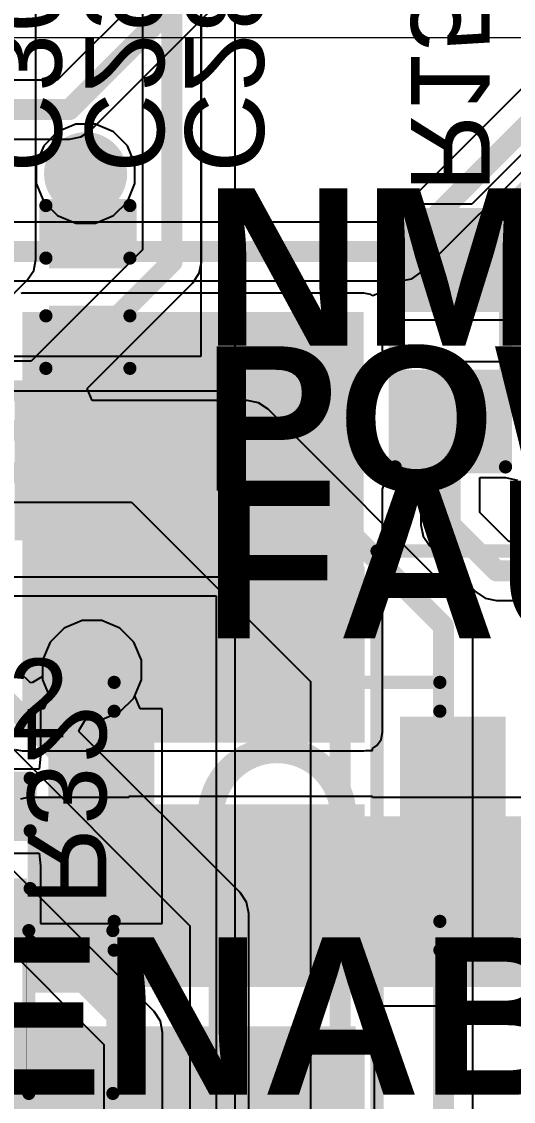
# Model space of a CAD drawing. Header units: inches. Extents: x 90 to 149.8, y 48.7 to 115.2.
# Drawn here: x 131.13 to 135.89, y 59.09 to 69.53 of the extents above; entities that cross this region are included whole.
import ezdxf

# ---------------------------------------------------------------- set-up
doc = ezdxf.new("R2010")
doc.units = ezdxf.units.IN
for name, color, linetype in [('Bottom Layer', 5, 'Continuous'), ('Bottom Overlay', 54, 'Continuous'), ('Bottom Paste', 16, 'Continuous'), ('Bottom Solder', 6, 'Continuous'), ('Layer 1', 16, 'Continuous'), ('Layer 2', 76, 'Continuous'), ('Mechanical 2', 216, 'Continuous'), ('Top Layer', 1, 'Continuous'), ('Top Overlay', 2, 'Continuous'), ('Top Paste', 8, 'Continuous'), ('Top Solder', 216, 'Continuous'), ('Via Holes', 16, 'Continuous')]:
    doc.layers.add(name, color=color, linetype=linetype)
doc.styles.add('Arial', font='', dxfattribs={"height": 0.2})
doc.styles.add('Arial_Bold', font='', dxfattribs={"height": 0.2})
doc.styles.get('Arial').set_extended_font_data('Arial')
doc.styles.get('Arial_Bold').set_extended_font_data('Arial', bold=True)

msp = doc.modelspace()

# ---------------------------------------------------------------- hatches: boundary and pattern name
at = {"layer": 'Bottom Layer'}
h = msp.add_hatch(color=5, dxfattribs=at)
edge = h.paths.add_edge_path()
edge.add_arc((131.753, 68.062), 0.3, 0, 360)
for points in [[(131.458, 67.666), (132.093, 67.666), (132.093, 67.208), (131.458, 67.208)], [(134.836, 67.589), (135.725, 67.589), (135.725, 66.827), (134.836, 66.827)], [(131.14, 62.662), (134.442, 62.662), (134.442, 66.726), (131.14, 66.726)], [(131.458, 66.726), (132.093, 66.726), (132.093, 66.269), (131.458, 66.269)], [(134.836, 66.065), (135.725, 66.065), (135.725, 65.303), (134.836, 65.303)], [(131.169, 65.938), (132.369, 65.938), (132.369, 64.618), (131.169, 64.618)], [(132.35, 62.662), (132.35, 64.162), (134.35, 64.162), (134.35, 62.662)], [(131.191, 60.198), (140.462, 60.198), (140.462, 61.849), (131.191, 61.849)], [(132.35, 60.362), (132.35, 61.862), (134.35, 61.862), (134.35, 60.362)], [(131.293, 60.655), (131.928, 60.655), (131.928, 60.198), (131.293, 60.198)], [(130.2, 58.064), (134.366, 58.064), (134.366, 59.817), (130.2, 59.817)], [(131.293, 59.715), (131.928, 59.715), (131.928, 59.258), (131.293, 59.258)], [(132.35, 58.062), (132.35, 59.562), (134.35, 59.562), (134.35, 58.062)]]:
    msp.add_hatch(color=5, dxfattribs=at).paths.add_polyline_path(points)
h = msp.add_hatch(color=5, dxfattribs=at)
edge = h.paths.add_edge_path()
edge.add_arc((131.814, 63.263), 0.3, 0, 360)
at = {"layer": 'Bottom Paste'}
for points in [[(131.458, 67.666), (132.093, 67.666), (132.093, 67.208), (131.458, 67.208)], [(134.836, 67.589), (135.725, 67.589), (135.725, 66.827), (134.836, 66.827)], [(131.458, 66.726), (132.093, 66.726), (132.093, 66.269), (131.458, 66.269)], [(134.836, 66.065), (135.725, 66.065), (135.725, 65.303), (134.836, 65.303)], [(131.169, 65.938), (132.369, 65.938), (132.369, 64.618), (131.169, 64.618)], [(132.35, 62.662), (132.35, 64.162), (134.35, 64.162), (134.35, 62.662)], [(132.35, 60.362), (132.35, 61.862), (134.35, 61.862), (134.35, 60.362)], [(131.293, 60.655), (131.928, 60.655), (131.928, 60.198), (131.293, 60.198)], [(131.293, 59.715), (131.928, 59.715), (131.928, 59.258), (131.293, 59.258)], [(132.35, 58.062), (132.35, 59.562), (134.35, 59.562), (134.35, 58.062)]]:
    msp.add_hatch(color=16, dxfattribs=at).paths.add_polyline_path(points)
at = {"layer": 'Bottom Solder'}
h = msp.add_hatch(color=6, dxfattribs=at)
edge = h.paths.add_edge_path()
edge.add_arc((131.753, 68.062), 0.402, 0, 360)
for points in [[(131.398, 67.726), (132.153, 67.726), (132.153, 67.148), (131.398, 67.148)], [(134.734, 67.691), (135.827, 67.691), (135.827, 66.726), (134.734, 66.726)], [(131.398, 66.786), (132.153, 66.786), (132.153, 66.209), (131.398, 66.209)], [(134.734, 66.167), (135.827, 66.167), (135.827, 65.202), (134.734, 65.202)], [(131.067, 66.04), (132.47, 66.04), (132.47, 64.516), (131.067, 64.516)], [(132.248, 62.561), (132.248, 64.264), (134.451, 64.264), (134.451, 62.561)], [(132.248, 60.261), (132.248, 61.964), (134.451, 61.964), (134.451, 60.261)], [(131.238, 60.71), (131.983, 60.71), (131.983, 60.143), (131.238, 60.143)], [(131.238, 59.77), (131.983, 59.77), (131.983, 59.203), (131.238, 59.203)], [(132.248, 57.961), (132.248, 59.664), (134.451, 59.664), (134.451, 57.961)]]:
    msp.add_hatch(color=6, dxfattribs=at).paths.add_polyline_path(points)
h = msp.add_hatch(color=6, dxfattribs=at)
edge = h.paths.add_edge_path()
edge.add_arc((131.814, 63.263), 0.402, 0, 360)
at = {"layer": 'Layer 1'}
h = msp.add_hatch(color=16, dxfattribs=at)
edge = h.paths.add_edge_path()
edge.add_arc((131.753, 68.062), 0.3, 0, 360)
h = msp.add_hatch(color=16, dxfattribs=at)
edge = h.paths.add_edge_path()
edge.add_arc((131.814, 63.263), 0.3, 0, 360)
at = {"layer": 'Layer 2'}
h = msp.add_hatch(color=76, dxfattribs=at)
edge = h.paths.add_edge_path()
edge.add_arc((131.753, 68.062), 0.3, 0, 360)
h = msp.add_hatch(color=76, dxfattribs=at)
edge = h.paths.add_edge_path()
edge.add_arc((131.814, 63.263), 0.3, 0, 360)
at = {"layer": 'Top Layer'}
h = msp.add_hatch(color=1, dxfattribs=at)
edge = h.paths.add_edge_path()
edge.add_arc((131.753, 68.062), 0.3, 0, 360)
h = msp.add_hatch(color=1, dxfattribs=at)
edge = h.paths.add_edge_path()
edge.add_arc((131.814, 63.263), 0.3, 0, 360)
for points in [[(131.494, 62.709), (132.314, 62.709), (132.314, 60.989), (131.494, 60.989)], [(134.894, 62.709), (135.714, 62.709), (135.714, 60.989), (134.894, 60.989)]]:
    msp.add_hatch(color=1, dxfattribs=at).paths.add_polyline_path(points)
at = {"layer": 'Top Paste'}
for points in [[(131.494, 62.709), (132.314, 62.709), (132.314, 60.989), (131.494, 60.989)], [(134.894, 62.709), (135.714, 62.709), (135.714, 60.989), (134.894, 60.989)]]:
    msp.add_hatch(color=8, dxfattribs=at).paths.add_polyline_path(points)
at = {"layer": 'Top Solder'}
h = msp.add_hatch(color=216, dxfattribs=at)
edge = h.paths.add_edge_path()
edge.add_arc((131.753, 68.062), 0.402, 0, 360)
h = msp.add_hatch(color=216, dxfattribs=at)
edge = h.paths.add_edge_path()
edge.add_arc((131.814, 63.263), 0.402, 0, 360)
for points in [[(131.392, 62.811), (132.416, 62.811), (132.416, 60.887), (131.392, 60.887)], [(134.792, 62.811), (135.816, 62.811), (135.816, 60.887), (134.792, 60.887)], [(131.187, 61.611), (130.433, 61.611), (130.433, 62.188), (131.187, 62.188)], [(131.187, 60.671), (130.433, 60.671), (130.433, 61.249), (131.187, 61.249)]]:
    msp.add_hatch(color=216, dxfattribs=at).paths.add_polyline_path(points)
at = {"layer": 'Via Holes'}
h = msp.add_hatch(color=7, dxfattribs=at)
edge = h.paths.add_edge_path()
edge.add_arc((131.753, 68.062), 0.15, 0, 360)
h = msp.add_hatch(color=7, dxfattribs=at)
edge = h.paths.add_edge_path()
edge.add_arc((131.814, 63.263), 0.15, 0, 360)

# ---------------------------------------------------------------- linework, layer by layer
at = {"layer": 'Bottom Layer'}
for p, q in [((138.552, 70.832), (135.487, 67.767)), ((133.06, 70.547), (131.479, 68.966)), ((131.799, 68.48), (133.463, 70.145)), ((131.479, 68.966), (124.825, 68.966)), ((128.676, 68.397), (131.597, 68.397)), ((131.597, 68.397), (131.706, 68.418)), ((131.597, 68.397), (131.597, 68.397)), ((131.706, 68.418), (131.799, 68.48)), ((135.487, 67.767), (134.658, 67.767)), ((134.658, 67.767), (134.658, 66.936)), ((134.653, 66.932), (134.531, 66.88)), ((134.658, 66.936), (134.653, 66.932)), ((131.14, 66.907), (131.127, 66.904)), ((134.442, 66.907), (131.14, 66.907)), ((134.512, 66.893), (134.442, 66.907)), ((134.531, 66.88), (134.512, 66.893)), ((134.623, 66.537), (134.658, 66.65)), ((134.658, 66.65), (134.75, 66.65)), ((134.75, 66.65), (135.812, 66.65)), ((135.812, 66.65), (135.928, 66.624)), ((134.623, 66.356), (134.623, 66.537)), ((134.658, 66.243), (134.623, 66.356)), ((135.812, 66.243), (134.658, 66.243)), ((135.903, 66.243), (135.812, 66.243)), ((134.623, 65.013), (134.658, 65.126)), ((134.658, 65.126), (134.75, 65.126)), ((134.75, 65.126), (134.996, 65.126)), ((134.996, 65.126), (134.996, 64.668)), ((135.565, 64.786), (135.565, 65.126)), ((135.565, 65.126), (135.812, 65.126)), ((135.812, 65.126), (135.928, 65.1)), ((134.623, 62.662), (134.623, 65.013)), ((135.845, 64.506), (135.565, 64.786)), ((134.996, 64.668), (134.996, 64.668)), ((134.996, 64.668), (135.017, 64.559)), ((135.017, 64.559), (135.079, 64.467)), ((135.079, 64.467), (135.526, 64.02)), ((137.123, 64.506), (135.845, 64.506)), ((135.526, 64.02), (135.618, 63.958)), ((135.618, 63.958), (135.727, 63.937)), ((135.727, 63.937), (135.727, 63.937)), ((135.727, 63.937), (137.123, 63.937)), ((134.61, 62.592), (134.623, 62.662)), ((134.57, 62.534), (134.61, 62.592)), ((131.071, 62.494), (131.14, 62.481)), ((131.14, 62.481), (134.442, 62.481)), ((134.442, 62.481), (134.463, 62.485)), ((134.463, 62.485), (134.528, 62.485)), ((134.528, 62.505), (134.57, 62.534)), ((134.528, 62.485), (134.528, 62.505)), ((131.191, 62.03), (131.122, 62.016)), ((132.172, 62.03), (131.191, 62.03)), ((134.528, 62.04), (132.172, 62.04)), ((132.172, 62.04), (132.172, 62.03)), ((134.528, 62.03), (134.528, 62.04)), ((138.272, 62.03), (134.528, 62.03)), ((134.531, 59.89), (134.598, 60.017)), ((134.598, 60.017), (136.848, 60.017)), ((134.533, 59.886), (134.531, 59.89)), ((134.547, 59.817), (134.533, 59.886)), ((134.547, 58.064), (134.547, 59.817))]:
    msp.add_line(p, q, dxfattribs=at)
for points in [[(131.597, 68.682, 0.203, 0.203, 0), (134.188, 71.272, 0.203, 0.203, 0)], [(135.331, 67.208, 0.203, 0.203, 0), (138.836, 70.714, 0.203, 0.203, 0)], [(124.825, 68.682, 0.203, 0.203, 0), (131.597, 68.682, 0.203, 0.203, 0)], [(135.28, 64.668, 0.203, 0.203, 0), (135.28, 65.684, 0.203, 0.203, 0)], [(135.28, 64.668, 0.203, 0.203, 0), (135.727, 64.221, 0.203, 0.203, 0)], [(135.727, 64.221, 0.203, 0.203, 0), (137.514, 64.221, 0.203, 0.203, 0)]]:
    msp.add_lwpolyline(points, format="xyseb", dxfattribs=at)
for points in [[(131.547, 68.682, 0.102, 0.102, 1), (131.648, 68.682, 0.102, 0.102, 1)], [(131.547, 68.682, 0.102, 0.102, 1), (131.648, 68.682, 0.102, 0.102, 1)], [(135.28, 67.208, 0.102, 0.102, 1), (135.382, 67.208, 0.102, 0.102, 1)], [(135.23, 65.684, 0.102, 0.102, 1), (135.331, 65.684, 0.102, 0.102, 1)], [(135.23, 64.668, 0.102, 0.102, 1), (135.331, 64.668, 0.102, 0.102, 1)], [(135.23, 64.668, 0.102, 0.102, 1), (135.331, 64.668, 0.102, 0.102, 1)], [(135.677, 64.221, 0.102, 0.102, 1), (135.778, 64.221, 0.102, 0.102, 1)], [(135.677, 64.221, 0.102, 0.102, 1), (135.778, 64.221, 0.102, 0.102, 1)]]:
    msp.add_lwpolyline(points, format="xyseb", close=True, dxfattribs=at)
at = {"layer": 'Bottom Overlay'}
for points in [[(131.369, 67.754, 0.127, 0.127, 0), (132.182, 67.754, 0.127, 0.127, 0)], [(131.369, 67.246, 0.127, 0.127, 0), (131.369, 67.754, 0.127, 0.127, 0)], [(132.182, 67.246, 0.127, 0.127, 0), (132.182, 67.754, 0.127, 0.127, 0)], [(134.747, 65.227, 0.127, 0.127, 0), (134.747, 67.666, 0.127, 0.127, 0)], [(134.747, 67.666, 0.127, 0.127, 0), (135.814, 67.666, 0.127, 0.127, 0)], [(135.814, 65.227, 0.127, 0.127, 0), (135.814, 67.666, 0.127, 0.127, 0)], [(131.369, 66.18, 0.127, 0.127, 0), (131.369, 66.688, 0.127, 0.127, 0)], [(132.182, 66.18, 0.127, 0.127, 0), (132.182, 66.688, 0.127, 0.127, 0)], [(131.369, 66.18, 0.127, 0.127, 0), (132.182, 66.18, 0.127, 0.127, 0)], [(134.747, 65.227, 0.127, 0.127, 0), (135.814, 65.227, 0.127, 0.127, 0)], [(134.571, 64.414, 0.127, 0.127, 0), (138.203, 64.414, 0.127, 0.127, 0)], [(134.571, 57.81, 0.127, 0.127, 0), (134.571, 64.414, 0.127, 0.127, 0)], [(131.204, 60.744, 0.127, 0.127, 0), (132.017, 60.744, 0.127, 0.127, 0)], [(131.204, 59.169, 0.127, 0.127, 0), (131.204, 60.744, 0.127, 0.127, 0)], [(131.178, 59.144, 0.00323, 0.00323, 0), (131.178, 60.77, 0.00323, 0.00323, 0)], [(132.017, 59.169, 0.127, 0.127, 0), (132.017, 60.744, 0.127, 0.127, 0)], [(131.204, 59.169, 0.127, 0.127, 0), (132.017, 59.169, 0.127, 0.127, 0)]]:
    msp.add_lwpolyline(points, format="xyseb", dxfattribs=at)
for points in [[(131.337, 67.754, 0.0635, 0.0635, 1), (131.401, 67.754, 0.0635, 0.0635, 1)], [(131.337, 67.754, 0.0635, 0.0635, 1), (131.401, 67.754, 0.0635, 0.0635, 1)], [(132.15, 67.754, 0.0635, 0.0635, 1), (132.213, 67.754, 0.0635, 0.0635, 1)], [(132.15, 67.754, 0.0635, 0.0635, 1), (132.213, 67.754, 0.0635, 0.0635, 1)], [(134.715, 67.666, 0.0635, 0.0635, 1), (134.779, 67.666, 0.0635, 0.0635, 1)], [(134.715, 67.666, 0.0635, 0.0635, 1), (134.779, 67.666, 0.0635, 0.0635, 1)], [(135.782, 67.666, 0.0635, 0.0635, 1), (135.846, 67.666, 0.0635, 0.0635, 1)], [(135.782, 67.666, 0.0635, 0.0635, 1), (135.846, 67.666, 0.0635, 0.0635, 1)], [(131.337, 67.246, 0.0635, 0.0635, 1), (131.401, 67.246, 0.0635, 0.0635, 1)], [(132.15, 67.246, 0.0635, 0.0635, 1), (132.213, 67.246, 0.0635, 0.0635, 1)], [(131.337, 66.688, 0.0635, 0.0635, 1), (131.401, 66.688, 0.0635, 0.0635, 1)], [(132.15, 66.688, 0.0635, 0.0635, 1), (132.213, 66.688, 0.0635, 0.0635, 1)], [(131.337, 66.18, 0.0635, 0.0635, 1), (131.401, 66.18, 0.0635, 0.0635, 1)], [(131.337, 66.18, 0.0635, 0.0635, 1), (131.401, 66.18, 0.0635, 0.0635, 1)], [(132.15, 66.18, 0.0635, 0.0635, 1), (132.213, 66.18, 0.0635, 0.0635, 1)], [(132.15, 66.18, 0.0635, 0.0635, 1), (132.213, 66.18, 0.0635, 0.0635, 1)], [(134.715, 65.227, 0.0635, 0.0635, 1), (134.779, 65.227, 0.0635, 0.0635, 1)], [(134.715, 65.227, 0.0635, 0.0635, 1), (134.779, 65.227, 0.0635, 0.0635, 1)], [(135.782, 65.227, 0.0635, 0.0635, 1), (135.846, 65.227, 0.0635, 0.0635, 1)], [(135.782, 65.227, 0.0635, 0.0635, 1), (135.846, 65.227, 0.0635, 0.0635, 1)], [(134.539, 64.414, 0.0635, 0.0635, 1), (134.603, 64.414, 0.0635, 0.0635, 1)], [(134.539, 64.414, 0.0635, 0.0635, 1), (134.603, 64.414, 0.0635, 0.0635, 1)], [(131.172, 60.744, 0.0635, 0.0635, 1), (131.235, 60.744, 0.0635, 0.0635, 1)], [(131.172, 60.744, 0.0635, 0.0635, 1), (131.235, 60.744, 0.0635, 0.0635, 1)], [(131.177, 60.77, 0.00161, 0.00161, 1), (131.179, 60.77, 0.00161, 0.00161, 1)], [(131.985, 60.744, 0.0635, 0.0635, 1), (132.048, 60.744, 0.0635, 0.0635, 1)], [(131.985, 60.744, 0.0635, 0.0635, 1), (132.048, 60.744, 0.0635, 0.0635, 1)], [(131.172, 59.169, 0.0635, 0.0635, 1), (131.235, 59.169, 0.0635, 0.0635, 1)], [(131.172, 59.169, 0.0635, 0.0635, 1), (131.235, 59.169, 0.0635, 0.0635, 1)], [(131.985, 59.169, 0.0635, 0.0635, 1), (132.048, 59.169, 0.0635, 0.0635, 1)], [(131.985, 59.169, 0.0635, 0.0635, 1), (132.048, 59.169, 0.0635, 0.0635, 1)], [(131.177, 59.144, 0.00161, 0.00161, 1), (131.179, 59.144, 0.00161, 0.00161, 1)]]:
    msp.add_lwpolyline(points, format="xyseb", close=True, dxfattribs=at)
at = {"layer": 'Layer 1'}
for p, q in [((131.273, 67.234), (131.273, 75.803)), ((132.303, 72.212), (132.303, 67.326)), ((132.873, 67.208), (132.873, 72.069)), ((132.303, 67.326), (131.225, 66.249)), ((131.251, 67.125), (131.273, 67.234)), ((131.273, 67.234), (131.273, 67.234)), ((132.851, 67.099), (132.873, 67.208)), ((132.873, 67.208), (132.873, 67.208)), ((130.523, 66.366), (131.189, 67.032)), ((131.189, 67.032), (131.251, 67.125)), ((131.189, 67.032), (131.189, 67.032)), ((132.789, 67.007), (132.851, 67.099)), ((131.767, 65.985), (132.789, 67.007)), ((132.789, 67.007), (132.789, 67.007)), ((131.225, 66.249), (130.571, 66.249)), ((131.816, 65.868), (131.767, 65.985)), ((133.316, 65.868), (131.816, 65.868)), ((133.425, 65.846), (133.316, 65.868)), ((133.316, 65.868), (133.316, 65.868)), ((133.518, 65.784), (133.425, 65.846)), ((135.415, 63.887), (133.518, 65.784)), ((124.159, 64.885), (132.197, 64.885)), ((132.197, 64.885), (133.929, 63.153)), ((135.477, 63.795), (135.415, 63.887)), ((135.498, 63.686), (135.477, 63.795)), ((131.719, 63.741), (131.544, 63.668)), ((131.909, 63.741), (131.719, 63.741)), ((132.085, 63.668), (131.909, 63.741)), ((131.544, 63.668), (131.409, 63.534)), ((132.219, 63.534), (132.085, 63.668)), ((135.498, 50.744), (135.498, 63.686)), ((135.498, 63.686), (135.498, 63.686)), ((131.409, 63.534), (131.336, 63.358)), ((132.292, 63.358), (132.219, 63.534)), ((131.336, 63.358), (131.336, 63.201)), ((132.292, 63.168), (132.292, 63.358)), ((131.219, 63.138), (131.113, 63.244)), ((131.336, 63.201), (131.24, 63.144)), ((132.219, 62.992), (132.292, 63.168)), ((131.24, 63.144), (131.219, 63.138)), ((133.929, 63.153), (133.929, 50.744)), ((132.085, 62.858), (132.219, 62.992)), ((131.909, 62.785), (132.085, 62.858)), ((130.794, 62.758), (132.76, 60.791)), ((131.695, 62.689), (131.752, 62.785)), ((131.752, 62.785), (131.909, 62.785)), ((131.689, 62.668), (131.695, 62.689)), ((133.247, 61.111), (131.689, 62.668)), ((132.415, 59.961), (130.526, 61.85)), ((130.123, 61.447), (131.929, 59.642)), ((133.308, 61.018), (133.247, 61.111)), ((133.247, 61.111), (133.247, 61.111)), ((133.33, 60.909), (133.308, 61.018)), ((133.33, 50.207), (133.33, 60.909)), ((132.76, 60.791), (132.76, 50.578)), ((132.477, 59.869), (132.415, 59.961)), ((132.415, 59.961), (132.415, 59.961)), ((132.498, 59.76), (132.477, 59.869)), ((132.498, 50.708), (132.498, 59.76)), ((132.498, 59.76), (132.498, 59.76)), ((131.929, 59.642), (131.929, 50.708))]:
    msp.add_line(p, q, dxfattribs=at)
for points in [[(132.588, 67.208, 0.203, 0.203, 0), (132.588, 72.212, 0.203, 0.203, 0)], [(131.343, 65.964, 0.203, 0.203, 0), (132.588, 67.208, 0.203, 0.203, 0)], [(108.306, 65.964, 0.203, 0.203, 0), (131.343, 65.964, 0.203, 0.203, 0)], [(97.587, 65.583, 0.203, 0.203, 0), (133.316, 65.583, 0.203, 0.203, 0)], [(133.316, 65.583, 0.203, 0.203, 0), (135.214, 63.686, 0.203, 0.203, 0)], [(97.626, 65.17, 0.203, 0.203, 0), (132.315, 65.17, 0.203, 0.203, 0)], [(132.315, 65.17, 0.203, 0.203, 0), (134.214, 63.271, 0.203, 0.203, 0)], [(135.214, 50.353, 0.203, 0.203, 0), (135.214, 63.686, 0.203, 0.203, 0)], [(134.214, 50.353, 0.203, 0.203, 0), (134.214, 63.271, 0.203, 0.203, 0)], [(130.912, 63.043, 0.203, 0.203, 0), (133.045, 60.909, 0.203, 0.203, 0)], [(130.048, 61.925, 0.203, 0.203, 0), (132.214, 59.76, 0.203, 0.203, 0)], [(133.045, 50.089, 0.203, 0.203, 0), (133.045, 60.909, 0.203, 0.203, 0)], [(132.214, 50.317, 0.203, 0.203, 0), (132.214, 59.76, 0.203, 0.203, 0)]]:
    msp.add_lwpolyline(points, format="xyseb", dxfattribs=at)
for points in [[(132.537, 67.208, 0.102, 0.102, 1), (132.639, 67.208, 0.102, 0.102, 1)], [(132.537, 67.208, 0.102, 0.102, 1), (132.639, 67.208, 0.102, 0.102, 1)], [(131.293, 65.964, 0.102, 0.102, 1), (131.394, 65.964, 0.102, 0.102, 1)], [(131.293, 65.964, 0.102, 0.102, 1), (131.394, 65.964, 0.102, 0.102, 1)], [(133.266, 65.583, 0.102, 0.102, 1), (133.367, 65.583, 0.102, 0.102, 1)], [(133.266, 65.583, 0.102, 0.102, 1), (133.367, 65.583, 0.102, 0.102, 1)], [(132.264, 65.17, 0.102, 0.102, 1), (132.366, 65.17, 0.102, 0.102, 1)], [(132.264, 65.17, 0.102, 0.102, 1), (132.366, 65.17, 0.102, 0.102, 1)], [(135.163, 63.686, 0.102, 0.102, 1), (135.264, 63.686, 0.102, 0.102, 1)], [(135.163, 63.686, 0.102, 0.102, 1), (135.264, 63.686, 0.102, 0.102, 1)], [(134.163, 63.271, 0.102, 0.102, 1), (134.264, 63.271, 0.102, 0.102, 1)], [(134.163, 63.271, 0.102, 0.102, 1), (134.264, 63.271, 0.102, 0.102, 1)], [(132.994, 60.909, 0.102, 0.102, 1), (133.096, 60.909, 0.102, 0.102, 1)], [(132.994, 60.909, 0.102, 0.102, 1), (133.096, 60.909, 0.102, 0.102, 1)], [(132.163, 59.76, 0.102, 0.102, 1), (132.264, 59.76, 0.102, 0.102, 1)], [(132.163, 59.76, 0.102, 0.102, 1), (132.264, 59.76, 0.102, 0.102, 1)]]:
    msp.add_lwpolyline(points, format="xyseb", close=True, dxfattribs=at)
at = {"layer": 'Layer 2'}
for p, q in [((132.867, 74.955), (132.867, 66.294)), ((133.198, 65.964), (133.198, 70.145)), ((131.658, 68.54), (131.482, 68.467)), ((131.848, 68.54), (131.658, 68.54)), ((132.023, 68.467), (131.848, 68.54)), ((131.482, 68.467), (131.348, 68.332)), ((132.158, 68.332), (132.023, 68.467)), ((131.348, 68.332), (131.275, 68.157)), ((132.23, 68.157), (132.158, 68.332)), ((131.275, 68.157), (131.275, 67.967)), ((132.23, 67.967), (132.23, 68.157)), ((131.275, 67.967), (131.348, 67.791)), ((132.158, 67.791), (132.23, 67.967)), ((131.348, 67.791), (131.482, 67.657)), ((132.023, 67.657), (132.158, 67.791)), ((131.482, 67.657), (131.658, 67.584)), ((131.848, 67.584), (132.023, 67.657)), ((131.658, 67.584), (131.848, 67.584)), ((132.867, 66.294), (122.84, 66.294)), ((122.84, 65.964), (133.198, 65.964)), ((133.198, 64.16), (127.813, 64.16)), ((133.198, 58.522), (133.198, 64.16)), ((127.994, 63.979), (133.016, 63.979)), ((133.016, 63.979), (133.016, 58.522))]:
    msp.add_line(p, q, dxfattribs=at)
at = {"layer": 'Mechanical 2'}
msp.add_lwpolyline([(128.854, 69.377, 0.0127, 0.0127, 0), (139.304, 69.377, 0.0127, 0.0127, 0)], format="xyseb", dxfattribs=at)
at = {"layer": 'Top Layer'}
for p, q in [((136.443, 69.358), (134.68, 67.595)), ((134.999, 67.109), (136.93, 69.039)), ((134.68, 67.595), (128.641, 67.595)), ((134.798, 67.025), (134.907, 67.047)), ((134.907, 67.047), (134.999, 67.109)), ((127.09, 67.025), (134.798, 67.025)), ((134.798, 67.025), (134.798, 67.025)), ((131.719, 63.741), (131.544, 63.668)), ((131.909, 63.741), (131.719, 63.741)), ((132.085, 63.668), (131.909, 63.741)), ((131.544, 63.668), (131.409, 63.534)), ((132.219, 63.534), (132.085, 63.668)), ((131.409, 63.534), (131.336, 63.358)), ((132.292, 63.358), (132.219, 63.534)), ((131.336, 63.358), (131.336, 63.168)), ((132.292, 63.168), (132.292, 63.358)), ((131.336, 63.168), (131.4, 63.014)), ((132.228, 63.014), (132.292, 63.168)), ((131.4, 63.014), (131.349, 62.887)), ((132.28, 62.887), (132.228, 63.014)), ((131.349, 62.887), (131.316, 62.887)), ((131.316, 62.887), (131.316, 62.429)), ((132.492, 62.887), (132.28, 62.887)), ((132.492, 60.811), (132.492, 62.887)), ((131.316, 62.429), (131.305, 62.306)), ((131.305, 62.306), (130.343, 62.306)), ((130.315, 61.493), (131.305, 61.493)), ((131.305, 61.493), (131.316, 61.371)), ((131.316, 61.371), (131.316, 60.811)), ((131.316, 60.811), (132.492, 60.811))]:
    msp.add_line(p, q, dxfattribs=at)
for points in [[(134.798, 67.31, 0.203, 0.203, 0), (136.728, 69.24, 0.203, 0.203, 0)], [(129.946, 67.31, 0.203, 0.203, 0), (134.798, 67.31, 0.203, 0.203, 0)], [(130.048, 61.925, 0.203, 0.203, 0), (131.828, 61.925, 0.203, 0.203, 0)], [(131.828, 61.925, 0.203, 0.203, 0), (131.904, 61.849, 0.203, 0.203, 0)]]:
    msp.add_lwpolyline(points, format="xyseb", dxfattribs=at)
for points in [[(134.747, 67.31, 0.102, 0.102, 1), (134.849, 67.31, 0.102, 0.102, 1)], [(134.747, 67.31, 0.102, 0.102, 1), (134.849, 67.31, 0.102, 0.102, 1)], [(131.777, 61.925, 0.102, 0.102, 1), (131.879, 61.925, 0.102, 0.102, 1)], [(131.777, 61.925, 0.102, 0.102, 1), (131.879, 61.925, 0.102, 0.102, 1)], [(131.853, 61.849, 0.102, 0.102, 1), (131.955, 61.849, 0.102, 0.102, 1)]]:
    msp.add_lwpolyline(points, format="xyseb", close=True, dxfattribs=at)
at = {"layer": 'Top Overlay'}
for points in [[(132.029, 63.144, 0.127, 0.127, 0), (135.179, 63.144, 0.127, 0.127, 0)], [(132.029, 62.865, 0.127, 0.127, 0), (132.029, 63.144, 0.127, 0.127, 0)], [(135.179, 62.865, 0.127, 0.127, 0), (135.179, 63.144, 0.127, 0.127, 0)], [(130.404, 62.217, 0.127, 0.127, 0), (131.216, 62.217, 0.127, 0.127, 0)], [(131.216, 61.709, 0.127, 0.127, 0), (131.216, 62.217, 0.127, 0.127, 0)], [(131.216, 60.642, 0.127, 0.127, 0), (131.216, 61.151, 0.127, 0.127, 0)], [(132.029, 60.554, 0.127, 0.127, 0), (132.029, 60.833, 0.127, 0.127, 0)], [(135.179, 60.554, 0.127, 0.127, 0), (135.179, 60.833, 0.127, 0.127, 0)], [(130.404, 60.642, 0.127, 0.127, 0), (131.216, 60.642, 0.127, 0.127, 0)], [(132.029, 60.554, 0.127, 0.127, 0), (135.179, 60.554, 0.127, 0.127, 0)]]:
    msp.add_lwpolyline(points, format="xyseb", dxfattribs=at)
for points in [[(131.997, 63.144, 0.0635, 0.0635, 1), (132.061, 63.144, 0.0635, 0.0635, 1)], [(131.997, 63.144, 0.0635, 0.0635, 1), (132.061, 63.144, 0.0635, 0.0635, 1)], [(135.147, 63.144, 0.0635, 0.0635, 1), (135.211, 63.144, 0.0635, 0.0635, 1)], [(135.147, 63.144, 0.0635, 0.0635, 1), (135.211, 63.144, 0.0635, 0.0635, 1)], [(131.997, 62.865, 0.0635, 0.0635, 1), (132.061, 62.865, 0.0635, 0.0635, 1)], [(135.147, 62.865, 0.0635, 0.0635, 1), (135.211, 62.865, 0.0635, 0.0635, 1)], [(134.245, 61.849, 0.254, 0.254, 1), (132.963, 61.849, 0.254, 0.254, 1)], [(131.185, 62.217, 0.0635, 0.0635, 1), (131.248, 62.217, 0.0635, 0.0635, 1)], [(131.185, 62.217, 0.0635, 0.0635, 1), (131.248, 62.217, 0.0635, 0.0635, 1)], [(132.899, 61.849, 0.127, 0.127, 1), (133.026, 61.849, 0.127, 0.127, 1)], [(134.182, 61.849, 0.127, 0.127, 1), (134.309, 61.849, 0.127, 0.127, 1)], [(131.185, 61.709, 0.0635, 0.0635, 1), (131.248, 61.709, 0.0635, 0.0635, 1)], [(131.185, 61.151, 0.0635, 0.0635, 1), (131.248, 61.151, 0.0635, 0.0635, 1)], [(131.997, 60.833, 0.0635, 0.0635, 1), (132.061, 60.833, 0.0635, 0.0635, 1)], [(135.147, 60.833, 0.0635, 0.0635, 1), (135.211, 60.833, 0.0635, 0.0635, 1)], [(131.185, 60.642, 0.0635, 0.0635, 1), (131.248, 60.642, 0.0635, 0.0635, 1)], [(131.185, 60.642, 0.0635, 0.0635, 1), (131.248, 60.642, 0.0635, 0.0635, 1)], [(131.997, 60.554, 0.0635, 0.0635, 1), (132.061, 60.554, 0.0635, 0.0635, 1)], [(131.997, 60.554, 0.0635, 0.0635, 1), (132.061, 60.554, 0.0635, 0.0635, 1)], [(135.147, 60.554, 0.0635, 0.0635, 1), (135.211, 60.554, 0.0635, 0.0635, 1)], [(135.147, 60.554, 0.0635, 0.0635, 1), (135.211, 60.554, 0.0635, 0.0635, 1)]]:
    msp.add_lwpolyline(points, format="xyseb", close=True, dxfattribs=at)

# ---------------------------------------------------------------- texts
at = {"layer": 'Bottom Overlay', "style": 'Arial', "text_generation_flag": 2}
for s, p in [('C30', (130.759, 68.072)), ('C29', (131.75, 68.072)), ('C28', (132.715, 68.072)), ('R15', (134.9, 67.882)), ('R32', (131.191, 60.986))]:
    msp.add_text(s, height=0.762, rotation=270, dxfattribs=at).set_placement(p)
at = {"layer": 'Top Overlay', "style": 'Arial_Bold'}
for s, height, p in [('NMEA', 1.524, (132.891, 66.398)), ('POWER', 1.397, (132.891, 64.996)), ('FAULT', 1.524, (132.891, 63.571)), ('ENABLE', 1.524, (130.499, 59.156))]:
    msp.add_text(s, height=height, rotation=360, dxfattribs=at).set_placement(p)
at = {"layer": 'Top Overlay', "style": 'Arial'}
msp.add_text('SW2', height=0.762, dxfattribs=at).set_placement((129.286, 62.611))

doc.saveas('drawing.dxf')
